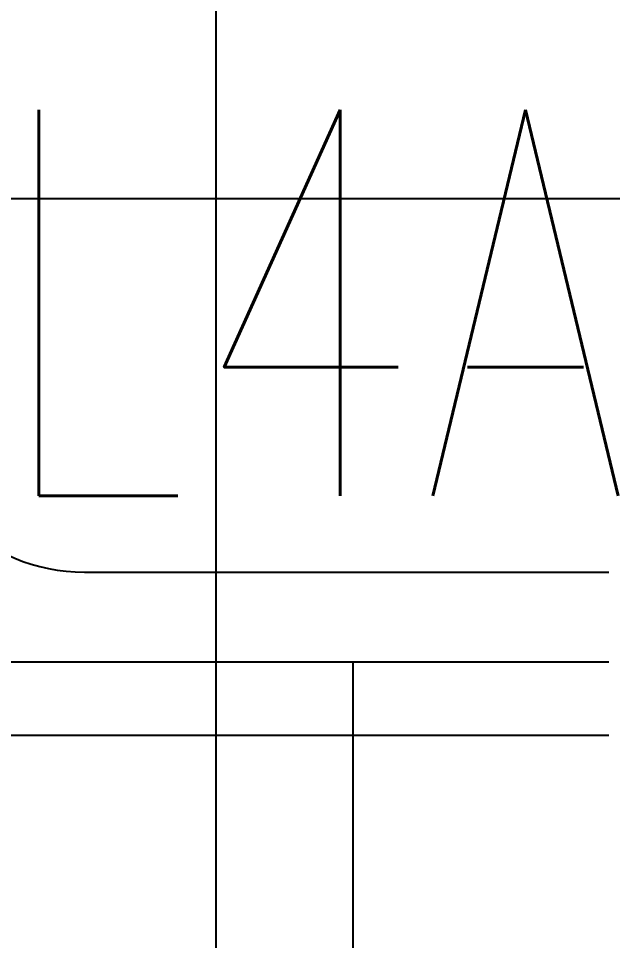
# Model space of a CAD drawing. Header units: millimetres. Extents: x -92759 to 184353, y -15225 to 86714.
# Drawn here: x 88389 to 88715, y 47710 to 48226 of the extents above; entities that cross this region are included whole.
import ezdxf

# ---------------------------------------------------------------- set-up
doc = ezdxf.new("R2010")
doc.units = ezdxf.units.MM
for name, color, linetype in [('0-1', 9, 'Continuous'), ('0-L4A', 1, 'Continuous'), ('A-_FLORPATT_H-1', 9, 'Continuous'), ('E-legend', 1, 'Continuous'), ('M-_SANIFIXR_E', 9, 'Continuous')]:
    doc.layers.add(name, color=color, linetype=linetype)
doc.layers.add('A-_DETA----_E-4', color=9, linetype='Continuous', true_color=0x808080)
doc.styles.add('Simplex', font='simplex_.ttf', dxfattribs={"width": 0.7, "height": 450})

# ---------------------------------------------------------------- blocks, each defined once
blk = doc.blocks.new('A$C3019c3af')
at = {"layer": 'A-_FLORPATT_H-1'}
h = blk.add_hatch(dxfattribs=at)
h.set_pattern_fill('FP_21', color=256, style=0, pattern_type=2)
h.set_pattern_definition([(90, (5999.36, 14525), (-300, 2e-14), []), (180, (5999.36, 14525), (-4e-14, -300), [])])
h.paths.add_polyline_path([(5025, 13025), (5982.32, 13025), (5982.32, 13028), (5985.51, 13028), (5987.17, 13063), (5987.57, 13062.01), (5989.61, 13064.13), (5990.19, 13064.47), (5988.18, 13068.31), (5987.4, 13069.02), (5989.53, 13074.19), (5991.38, 13075), (5996.21, 13077.57), (5996.5, 13078.88), (5996.16, 13082), (5993.2, 13083.41), (5998.26, 13085.39), (6000, 13083.41), (6001.62, 13078.88), (6010.87, 13085.39), (6017.34, 13087.98), (6018.28, 13086.89), (6025, 13089.49), (6025, 13090), (6258.29, 13091.5), (6263.95, 13139.21), (6274.64, 13141.08), (6427.52, 13142), (6532.54, 13140.41), (6536.41, 13138.12), (6538.16, 13132.54), (6541.84, 13090), (7060, 13091.5), (7060, 13291), (6856.63, 13292.61), (6852.14, 13292.28), (6850.61, 13291.86), (6834.6, 13292.62), (6829.77, 13290.81), (6828.4, 13291.87), (6819.77, 13290.81), (6565.27, 13292.6), (6532.05, 13301.28), (6513.89, 13308.81), (6491.43, 13321.51), (6474.51, 13334.2), (6458.68, 13349.23), (6444.47, 13366.38), (6432.36, 13385.2), (6422.84, 13404.86), (6415.78, 13425.23), (6412.12, 13440.84), (6409.46, 13459.97), (6409.07, 13484.34), (6412.13, 13510.01), (6418, 13532.91), (6425.42, 13551.88), (6435.93, 13571.72), (6448.51, 13589.8), (6463.2, 13606.3), (6477.76, 13619.3), (6494.51, 13631.3), (6513.9, 13642.04), (6532.05, 13649.57), (6554.65, 13655.96), (6578.94, 13659.61), (6631.12, 13659.86), (6843.27, 13658.21), (6843.33, 13657), (6870.08, 13658.5), (7060, 13659), (7061.54, 13750), (7062.02, 13750.04), (7062.01, 13757.67), (7062.03, 13759.03), (7066.59, 13764.31), (7083.04, 13785.39), (7085.61, 13785.5), (7087.09, 13786.01), (7092.33, 13787.99), (7093.28, 13786.89), (7100, 13789.49), (7100, 13790), (7147, 13790), (7147, 13792.68), (7150, 13792.68), (7150, 13818.17), (7142, 13818.17), (7142, 13834), (7092, 13834), (7092, 13850), (6298.28, 13851.61), (6291.48, 13854.61), (6287.68, 13859.58), (6287.34, 13862.23), (6289.6, 13870.23), (6289.6, 13871.49), (6289.17, 13873.38), (6293.04, 13877.05), (6296.9, 13878.87), (6302.76, 13879.78), (6344.94, 13879.98), (7092, 13880), (7092, 13896), (7142, 13896), (7142, 13911.82), (7150, 13911.82), (7150, 13925), (7375, 13925), (7375, 15900), (5000, 15900), (5000, 15875), (5025, 15875), (5025, 13404.31)])
h.paths.add_polyline_path([(6550.66, 13025), (7150, 13025), (7150, 13057.32), (7147, 13057.32), (7147, 13060), (6544.56, 13058.6), (6547.16, 13028.54)])
h.paths.add_polyline_path([(6025, 13062.01), (6025, 13064.39), (6021.09, 13062.67)])
h.paths.add_polyline_path([(6135.77, 13025), (6249.34, 13025), (6252.84, 13028.54), (6255.44, 13060), (6025, 13060.51), (6025, 13062.01), (6018.76, 13059.55), (6014.65, 13054.92), (6014.49, 13050), (6015.12, 13028), (6017.68, 13028), (6017.68, 13025), (6036.7, 13025)])
h.paths.add_polyline_path([(6013.22, 13059.61), (6014.56, 13060.52), (6013.17, 13060)])
h.paths.add_polyline_path([(6025, 13067.5), (6025, 13071.12), (6022.5, 13069.03)])
h.paths.add_polyline_path([(5988.18, 13074.21), (5989.61, 13080.7), (5990.19, 13077.36), (5988.62, 13074.9)])
h.paths.add_polyline_path([(6005.39, 13081.1), (6006.88, 13081.7), (6004.74, 13081.24)])
h.paths.add_polyline_path([(7088.72, 13088.72), (7147, 13090), (7147, 13092.68), (7150, 13092.68), (7150, 13291.17), (7090, 13290.65), (7088.74, 13088.74)])
h.paths.add_polyline_path([(6306.33, 13141.01), (6286.65, 13141.53), (6299, 13141.13)])
h.paths.add_polyline_path([(7150, 13291.17), (7150, 13291.67), (7137.99, 13291.67)])
h.paths.add_polyline_path([(6950, 13657.53), (6950, 13658.33), (6949.98, 13657.53)])
h.paths.add_polyline_path([(7100, 13762.01), (7100, 13764.39), (7095.08, 13762.84)])
h.paths.add_polyline_path([(7087.16, 13754.92), (7087.99, 13759.5), (7089.46, 13760.71), (7086.74, 13763.12), (7084.6, 13757.92), (7085.88, 13755.19), (7086.74, 13755.01)])
h.paths.add_polyline_path([(7087.99, 13750), (7086.56, 13753), (7087.16, 13750), (7087.98, 13750)])
h.paths.add_polyline_path([(7110.9, 13658.57), (7150, 13659.77), (7150, 13757.32), (7147, 13757.32), (7147, 13760), (7100, 13760.51), (7100, 13762.01), (7094.26, 13760), (7089.46, 13754.34), (7089.65, 13750), (7090, 13750), (7090, 13659), (7110.63, 13658.58)])
h.paths.add_polyline_path([(7080.97, 13750), (7082.5, 13750), (7080.46, 13753.32), (7080.7, 13750)])
h.paths.add_polyline_path([(7100, 13767.5), (7100, 13771.12), (7097.5, 13769.03)])
h.paths.add_polyline_path([(7081.88, 13780.81), (7080.7, 13782.07), (7081.57, 13780.87)])
h.paths.add_polyline_path([(6292.56, 13862.23), (6290.63, 13865), (6289.6, 13866.17), (6287.81, 13865), (6291.76, 13862.7)])
at = {"layer": 'A-_DETA----_E-4'}
blk.add_line((5875, 13925), (5875, 15125), dxfattribs=at)
blk.add_line((5875, 13925), (5875, 15125), dxfattribs=at)
at = {"layer": 'M-_SANIFIXR_E'}
for p, q in [((5725, 15175), (7225, 15175)), ((5575, 15125), (7375, 15125)), ((5875, 15125), (7375, 15125)), ((5875, 15125), (7375, 15125))]:
    blk.add_line(p, q, dxfattribs=at)
blk.add_arc((5725, 15275), 100, 180, 270, dxfattribs=at)
blk = doc.blocks.new('L4A')
at = {"layer": 'E-legend', "lineweight": 25}
blk.add_circle((-125761.95, -60174.43), 104.93, dxfattribs=at)
at = {"layer": 'E-legend', "lineweight": 25, "style": 'Simplex', "width": 0.7}
blk.add_text('L4A', height=215.686, dxfattribs=at).set_placement((-126249.89, -60037.28))
blk = doc.blocks.new('EL_B8_L2_R4')
at = {"layer": '0-L4A'}
blk.add_blockref('L4A', (124323.57, 28655.01), dxfattribs=at)

msp = doc.modelspace()

# ---------------------------------------------------------------- block references
at = {"layer": '0-1'}
msp.add_blockref('A$C3019c3af', (82701.06, 32741.24), dxfattribs=at)
at = {"layer": 'E-legend', "color": 7}
msp.add_blockref('EL_B8_L2_R4', (90301.06, 79341.24), dxfattribs=at)

doc.saveas('drawing.dxf')
